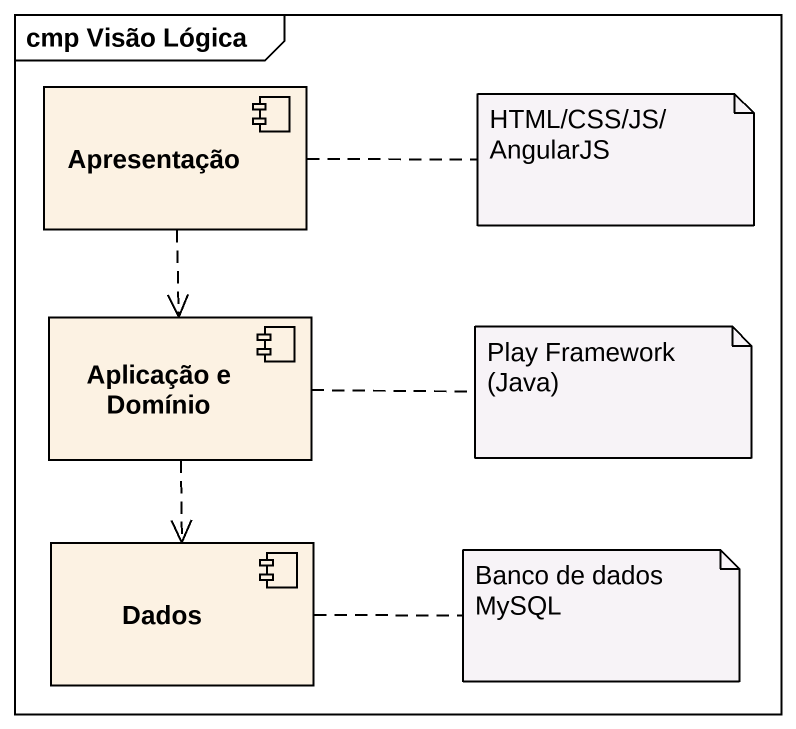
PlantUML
@startuml
mainframe cmp Visão Lógica
component Apresentação
component "Aplicação e Domínio" as Aplicação_e_Domínio
component Dados
Apresentação ..> Aplicação_e_Domínio
Aplicação_e_Domínio ..> Dados
note right of Apresentação : HTML/CSS/JS/AngularJS
note right of Aplicação_e_Domínio : Play Framework (Java)
note right of Dados : Banco de dados MySQL
@enduml
